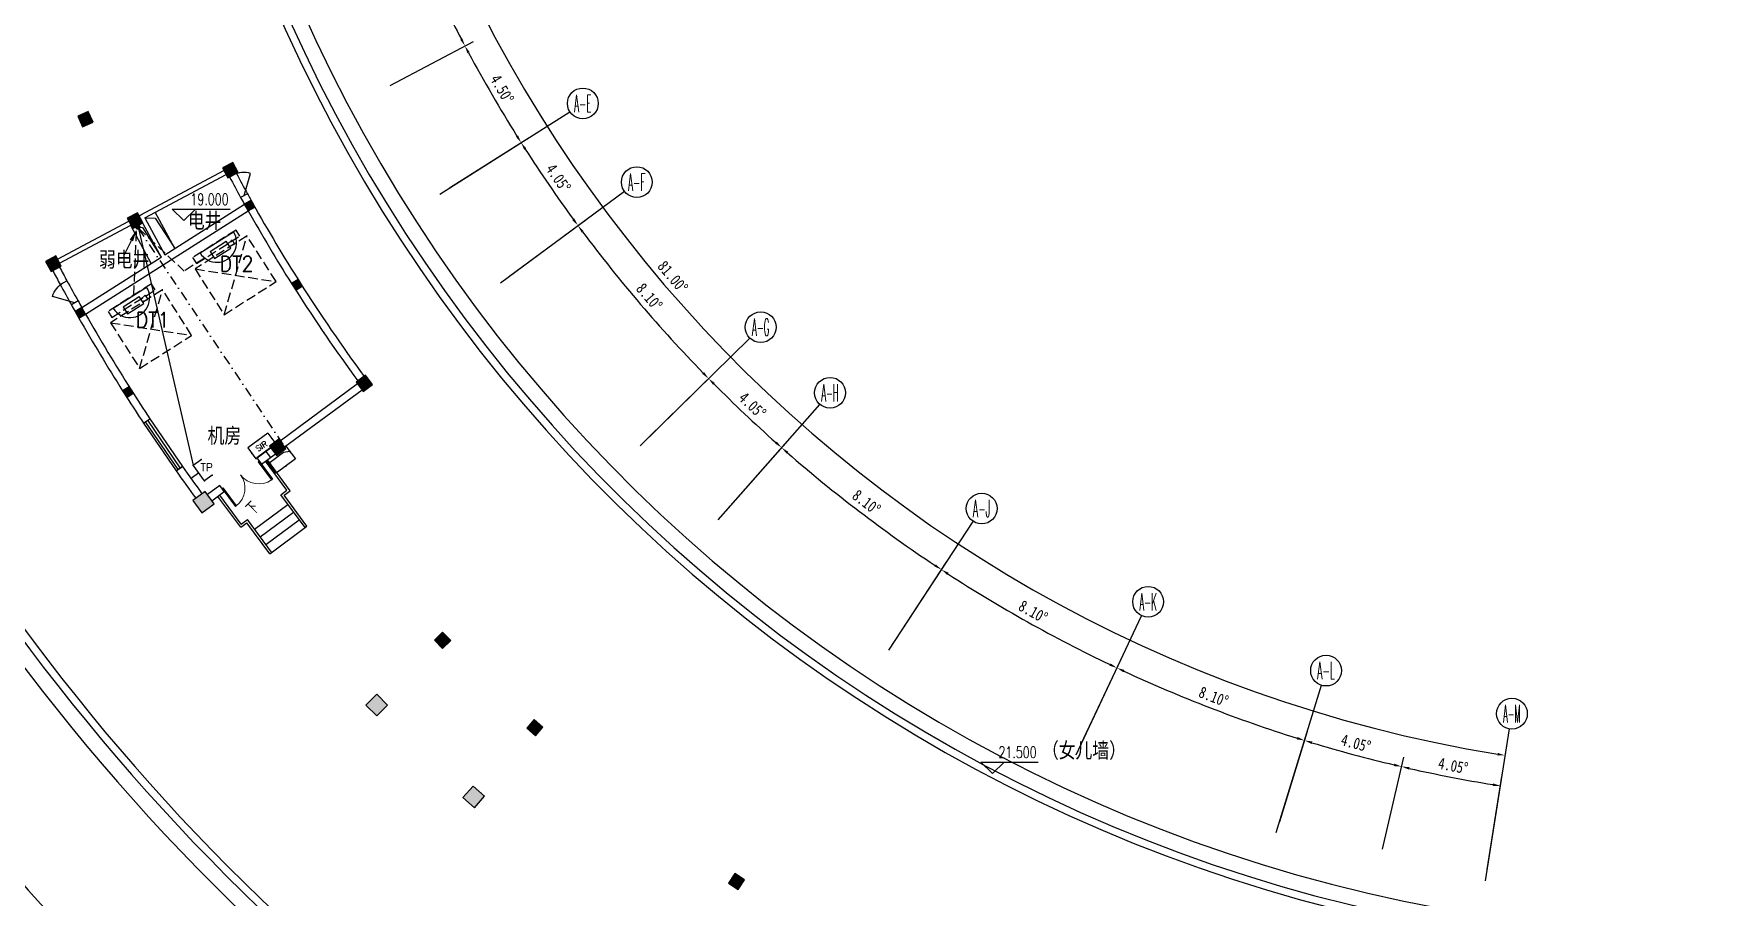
# Model space of a CAD drawing. Extents: x 13680 to 1640314, y -473492 to 65390.
# Drawn here: x 1571104 to 1615008, y -428554 to -406113 of the extents above; entities that cross this region are included whole.
import ezdxf
from ezdxf.enums import TextEntityAlignment as Align

# ---------------------------------------------------------------- set-up
doc = ezdxf.new("R2010")
doc.units = 0
doc.header["$LTSCALE"] = 1000
doc.header["$MEASUREMENT"] = 0
doc.linetypes.add('DASH', pattern=[0.35, 0.25, -0.1])
doc.linetypes.add('DASHDOT', pattern=[1, 0.5, -0.25, 0, -0.25])
for name, color, linetype in [('AXIS', 1, 'Continuous'), ('AXIS_TEXT', 7, 'Continuous'), ('COLUMN', 255, 'Continuous'), ('DIM_ELEV', 3, 'Continuous'), ('DIM_SYMB', 3, 'Continuous'), ('DOOR_FIRE', 4, 'Continuous'), ('EQUIP-通讯', 6, 'Continuous'), ('PUB_HATCH', 8, 'Continuous'), ('PUB_TEXT', 7, 'Continuous'), ('STAIR', 2, 'Continuous'), ('TEL_TEXT', 7, 'Continuous'), ('WALL', 255, 'Continuous'), ('WINDOW', 2, 'Continuous'), ('WINDOW_GROUND', 21, 'Continuous'), ('WIRE-照明', 120, 'Continuous'), ('安保设备SA', 241, 'Continuous')]:
    doc.layers.add(name, color=color, linetype=linetype)
doc.styles.add('-DXTGEDITXT', font='GEDITXT', dxfattribs={"bigfont": 'DXT'})
doc.styles.add('_TCH_AXIS', font='COMPLEX', dxfattribs={"bigfont": 'GBCBIG'})
doc.styles.add('_TCH_DIM', font='SIMPLEX', dxfattribs={"bigfont": 'GBCBIG'})
doc.styles.add('_TEL_DIM', font='SIMPLEX', dxfattribs={"width": 0.8, "height": 3.5, "bigfont": 'HZTXT'})
doc.styles.add('dim_font', font='', dxfattribs={"width": 0.8})
doc.styles.get("Standard").update_dxf_attribs({"font": 'haiwenrs.shx', "bigfont": 'hztxt.shx'})
doc.styles.get('dim_font').set_extended_font_data('NSimSun')
doc.dimstyles.new('ANGL', dxfattribs={"dimtxt": 300, "dimasz": 200, "dimexe": 250, "dimexo": 300, "dimgap": 150, "dimtad": 1, "dimdec": 0, "dimzin": 0, "dimdsep": 46, "dimtxsty": 'dim_font', "dimcen": 0.09, "dimclrt": 7, "dimazin": 2, "dimtfac": 1, "dimtdec": 0, "dimtix": 1, "dimtmove": 2, "dimatfit": 3, "dimfxl": 1, "dimtolj": 1, "dimtzin": 0, "dimarcsym": 0})

# ---------------------------------------------------------------- blocks, each defined once
blk = doc.blocks.new('*D479')
at = {"layer": 'AXIS', "color": 0, "lineweight": -2, "transparency": 16777216}
for p, q in [((1560463, -404963), (1558111, -405646)), ((1563240, -412490), (1561007, -413498))]:
    blk.add_line(p, q, dxfattribs=at)
blk.add_arc((1615008, -389116), 59000, 196.39422, 204.10568, dxfattribs=at)
at = {"layer": 'AXIS', "color": 0, "transparency": 16777216}
for points in [[(1558375, -405778), (1558439, -405759), (1558351, -405576)], [(1561184, -413199), (1561123, -413226), (1561235, -413395)]]:
    blk.add_solid(points, dxfattribs=at)
at = {"layer": 'Defpoints', "color": 0, "transparency": 16777216}
for p in [(1615008, -389116), (1560752, -404879), (1559189, -408227), (1563514, -412366)]:
    blk.add_point(p, dxfattribs=at)
at = {"layer": 'AXIS', "color": 7, "transparency": 16777216, "insert": (1559936, -409433), "char_height": 300, "attachment_point": 5, "rotation": 290.25, "style": 'dim_font'}
blk.add_mtext('\\A1;8.10°', dxfattribs=at)
blk = doc.blocks.new('*D480')
at = {"layer": 'AXIS', "color": 0, "lineweight": -2, "transparency": 16777216}
for p, q in [((1563240, -412490), (1561007, -413498)), ((1567050, -419551), (1564982, -420864))]:
    blk.add_line(p, q, dxfattribs=at)
blk.add_arc((1615008, -389116), 59000, 204.49413, 212.20578, dxfattribs=at)
at = {"layer": 'AXIS', "color": 0, "transparency": 16777216}
for points in [[(1561288, -413591), (1561348, -413563), (1561235, -413395)], [(1565114, -420543), (1565058, -420578), (1565193, -420730)]]:
    blk.add_solid(points, dxfattribs=at)
at = {"layer": 'Defpoints', "color": 0, "transparency": 16777216}
for p in [(1615008, -389116), (1563514, -412366), (1562439, -415901), (1567304, -419390)]:
    blk.add_point(p, dxfattribs=at)
at = {"layer": 'AXIS', "color": 7, "transparency": 16777216, "insert": (1563348, -416990), "char_height": 300, "attachment_point": 5, "rotation": 298.35, "style": 'dim_font'}
blk.add_mtext('\\A1;8.10°', dxfattribs=at)
blk = doc.blocks.new('*D481')
at = {"layer": 'AXIS', "color": 0, "lineweight": -2, "transparency": 16777216}
for p, q in [((1567050, -419551), (1564982, -420864)), ((1569320, -422862), (1567349, -424318))]:
    blk.add_line(p, q, dxfattribs=at)
blk.add_arc((1615008, -389116), 59000, 212.59422, 216.25576, dxfattribs=at)
at = {"layer": 'AXIS', "color": 0, "transparency": 16777216}
for points in [[(1565272, -420916), (1565328, -420880), (1565193, -420730)], [(1567458, -423988), (1567405, -424028), (1567550, -424169)]]:
    blk.add_solid(points, dxfattribs=at)
at = {"layer": 'Defpoints', "color": 0, "transparency": 16777216}
for p in [(1615008, -389116), (1567304, -419390), (1565951, -421895), (1569561, -422684)]:
    blk.add_point(p, dxfattribs=at)
at = {"layer": 'AXIS', "color": 7, "transparency": 16777216, "insert": (1566588, -422301), "char_height": 300, "attachment_point": 5, "rotation": 304.425, "style": 'dim_font'}
blk.add_mtext('\\A1;4.05°', dxfattribs=at)
blk = doc.blocks.new('*D482')
at = {"layer": 'AXIS', "color": 0, "lineweight": -2, "transparency": 16777216}
for p, q in [((1569320, -422862), (1567349, -424318)), ((1574530, -428963), (1572784, -430682))]:
    blk.add_line(p, q, dxfattribs=at)
blk.add_arc((1615008, -389116), 59000, 216.6442, 224.35579, dxfattribs=at)
at = {"layer": 'AXIS', "color": 0, "transparency": 16777216}
for points in [[(1567642, -424350), (1567696, -424310), (1567550, -424169)], [(1572846, -430340), (1572799, -430387), (1572962, -430506)]]:
    blk.add_solid(points, dxfattribs=at)
at = {"layer": 'Defpoints', "color": 0, "transparency": 16777216}
for p in [(1615008, -389116), (1569561, -422684), (1569254, -426366), (1574744, -428752)]:
    blk.add_point(p, dxfattribs=at)
at = {"layer": 'AXIS', "color": 7, "transparency": 16777216, "insert": (1570372, -427238), "char_height": 300, "attachment_point": 5, "rotation": 310.5, "style": 'dim_font'}
blk.add_mtext('\\A1;8.10°', dxfattribs=at)
blk = doc.blocks.new('*D483')
at = {"layer": 'AXIS', "color": 0, "lineweight": -2, "transparency": 16777216}
for p, q in [((1558208, -389116), (1554958, -389116)), ((1606123, -445217), (1605614, -448427))]:
    blk.add_line(p, q, dxfattribs=at)
blk.add_arc((1615008, -389116), 59800, 180.19165, 260.80826, dxfattribs=at)
at = {"layer": 'AXIS', "color": 0, "transparency": 16777216}
for points in [[(1555175, -389316), (1555242, -389316), (1555208, -389116)], [(1605461, -448115), (1605450, -448181), (1605653, -448180)]]:
    blk.add_solid(points, dxfattribs=at)
at = {"layer": 'Defpoints', "color": 0, "transparency": 16777216}
for p in [(1558508, -389116), (1615008, -389116), (1561726, -416264), (1606169, -444920)]:
    blk.add_point(p, dxfattribs=at)
at = {"layer": 'AXIS', "color": 7, "transparency": 16777216, "insert": (1569764, -427758), "char_height": 300, "attachment_point": 5, "rotation": 310.5, "style": 'dim_font'}
blk.add_mtext('\\A1;81.00°', dxfattribs=at)
blk = doc.blocks.new('*D487')
at = {"layer": 'AXIS', "color": 0, "lineweight": -2, "transparency": 16777216}
for p, q in [((1579281, -405247), (1581514, -404239)), ((1580365, -407459), (1582530, -406312))]:
    blk.add_line(p, q, dxfattribs=at)
blk.add_arc((1615008, -389116), 37000, 204.6097, 207.5906, dxfattribs=at)
at = {"layer": 'AXIS', "color": 0, "transparency": 16777216}
for points in [[(1581339, -404538), (1581399, -404510), (1581286, -404342)], [(1582245, -406237), (1582186, -406268), (1582309, -406429)]]:
    blk.add_solid(points, dxfattribs=at)
at = {"layer": 'Defpoints', "color": 0, "transparency": 16777216}
for p in [(1615008, -389116), (1581612, -405045), (1579008, -405371), (1580099, -407599)]:
    blk.add_point(p, dxfattribs=at)
at = {"layer": 'AXIS', "color": 7, "transparency": 16777216, "insert": (1582051, -405262), "char_height": 300, "attachment_point": 5, "rotation": 296.1001, "style": 'dim_font'}
blk.add_mtext('\\A1;3.60°', dxfattribs=at)
blk = doc.blocks.new('*D488')
at = {"layer": 'AXIS', "color": 0, "lineweight": -2, "transparency": 16777216}
for p, q in [((1580365, -407459), (1582530, -406312)), ((1581910, -410120), (1583979, -408807))]:
    blk.add_line(p, q, dxfattribs=at)
blk.add_arc((1615008, -389116), 37000, 208.21, 212.0903, dxfattribs=at)
at = {"layer": 'AXIS', "color": 0, "transparency": 16777216}
for points in [[(1582374, -406622), (1582432, -406590), (1582309, -406429)], [(1583689, -408755), (1583633, -408790), (1583768, -408941)]]:
    blk.add_solid(points, dxfattribs=at)
at = {"layer": 'Defpoints', "color": 0, "transparency": 16777216}
for p in [(1615008, -389116), (1582773, -407279), (1580099, -407599), (1581657, -410281)]:
    blk.add_point(p, dxfattribs=at)
at = {"layer": 'AXIS', "color": 7, "transparency": 16777216, "insert": (1583273, -407549), "char_height": 300, "attachment_point": 5, "rotation": 300.1501, "style": 'dim_font'}
blk.add_mtext('\\A1;4.50°', dxfattribs=at)
blk = doc.blocks.new('*D489')
at = {"layer": 'AXIS', "color": 0, "lineweight": -2, "transparency": 16777216}
for p, q in [((1581910, -410120), (1583979, -408807)), ((1583477, -412405), (1585447, -410950))]:
    blk.add_line(p, q, dxfattribs=at)
blk.add_arc((1615008, -389116), 37000, 212.7097, 216.1403, dxfattribs=at)
at = {"layer": 'AXIS', "color": 0, "transparency": 16777216}
for points in [[(1583847, -409128), (1583904, -409092), (1583768, -408941)], [(1585155, -410917), (1585101, -410957), (1585246, -411098)]]:
    blk.add_solid(points, dxfattribs=at)
at = {"layer": 'Defpoints', "color": 0, "transparency": 16777216}
for p in [(1615008, -389116), (1584244, -409672), (1581657, -410281), (1583235, -412584)]:
    blk.add_point(p, dxfattribs=at)
at = {"layer": 'AXIS', "color": 7, "transparency": 16777216, "insert": (1584735, -409863), "char_height": 300, "attachment_point": 5, "rotation": 304.425, "style": 'dim_font'}
blk.add_mtext('\\A1;4.05°', dxfattribs=at)
blk = doc.blocks.new('*D490')
at = {"layer": 'AXIS', "color": 0, "lineweight": -2, "transparency": 16777216}
for p, q in [((1583477, -412405), (1585447, -410950)), ((1587073, -416616), (1588819, -414897))]:
    blk.add_line(p, q, dxfattribs=at)
blk.add_arc((1615008, -389116), 37000, 216.7597, 224.2403, dxfattribs=at)
at = {"layer": 'AXIS', "color": 0, "transparency": 16777216}
for points in [[(1585339, -411279), (1585392, -411239), (1585246, -411098)], [(1588524, -414906), (1588477, -414953), (1588640, -415073)]]:
    blk.add_solid(points, dxfattribs=at)
at = {"layer": 'Defpoints', "color": 0, "transparency": 16777216}
for p in [(1615008, -389116), (1583235, -412584), (1586315, -412476), (1586859, -416826)]:
    blk.add_point(p, dxfattribs=at)
at = {"layer": 'AXIS', "color": 7, "transparency": 16777216, "insert": (1587101, -412951), "char_height": 300, "attachment_point": 5, "rotation": 310.5, "style": 'dim_font'}
blk.add_mtext('\\A1;8.10°', dxfattribs=at)
blk = doc.blocks.new('*D491')
at = {"layer": 'AXIS', "color": 0, "lineweight": -2, "transparency": 16777216}
for p, q in [((1587073, -416616), (1588819, -414897)), ((1589085, -418520), (1590705, -416682))]:
    blk.add_line(p, q, dxfattribs=at)
blk.add_arc((1615008, -389116), 37000, 224.8597, 228.2903, dxfattribs=at)
at = {"layer": 'AXIS', "color": 0, "transparency": 16777216}
for points in [[(1588757, -415238), (1588805, -415191), (1588640, -415073)], [(1590412, -416712), (1590368, -416762), (1590540, -416870)]]:
    blk.add_solid(points, dxfattribs=at)
at = {"layer": 'Defpoints', "color": 0, "transparency": 16777216}
for p in [(1615008, -389116), (1589259, -415687), (1586859, -416826), (1588886, -418745)]:
    blk.add_point(p, dxfattribs=at)
at = {"layer": 'AXIS', "color": 7, "transparency": 16777216, "insert": (1589780, -415770), "char_height": 300, "attachment_point": 5, "rotation": 316.575, "style": 'dim_font'}
blk.add_mtext('\\A1;4.05°', dxfattribs=at)
blk = doc.blocks.new('*D492')
at = {"layer": 'AXIS', "color": 0, "lineweight": -2, "transparency": 16777216}
for p, q in [((1589085, -418520), (1590705, -416682)), ((1593486, -421880), (1594832, -419832))]:
    blk.add_line(p, q, dxfattribs=at)
blk.add_arc((1615008, -389116), 37000, 228.9097, 236.3903, dxfattribs=at)
at = {"layer": 'AXIS', "color": 0, "transparency": 16777216}
for points in [[(1590668, -417027), (1590712, -416977), (1590540, -416870)], [(1594546, -419903), (1594509, -419958), (1594694, -420041)]]:
    blk.add_solid(points, dxfattribs=at)
at = {"layer": 'Defpoints', "color": 0, "transparency": 16777216}
for p in [(1615008, -389116), (1591874, -417992), (1588886, -418745), (1593322, -422130)]:
    blk.add_point(p, dxfattribs=at)
at = {"layer": 'AXIS', "color": 7, "transparency": 16777216, "insert": (1592743, -418290), "char_height": 300, "attachment_point": 5, "rotation": 322.65, "style": 'dim_font'}
blk.add_mtext('\\A1;8.10°', dxfattribs=at)
blk = doc.blocks.new('*D493')
at = {"layer": 'AXIS', "color": 0, "lineweight": -2, "transparency": 16777216}
for p, q in [((1593486, -421880), (1594832, -419832)), ((1598318, -424585), (1599361, -422368))]:
    blk.add_line(p, q, dxfattribs=at)
blk.add_arc((1615008, -389116), 37000, 237.0097, 244.4903, dxfattribs=at)
at = {"layer": 'AXIS', "color": 0, "transparency": 16777216}
for points in [[(1594843, -420178), (1594880, -420122), (1594694, -420041)], [(1599088, -422479), (1599059, -422539), (1599254, -422594)]]:
    blk.add_solid(points, dxfattribs=at)
at = {"layer": 'Defpoints', "color": 0, "transparency": 16777216}
for p in [(1615008, -389116), (1596174, -420963), (1593322, -422130), (1598190, -424857)]:
    blk.add_point(p, dxfattribs=at)
at = {"layer": 'AXIS', "color": 7, "transparency": 16777216, "insert": (1597076, -421136), "char_height": 300, "attachment_point": 5, "rotation": 330.75, "style": 'dim_font'}
blk.add_mtext('\\A1;8.10°', dxfattribs=at)
blk = doc.blocks.new('*D494')
at = {"layer": 'AXIS', "color": 0, "lineweight": -2, "transparency": 16777216}
for p, q in [((1598318, -424585), (1599361, -422368)), ((1603482, -426583), (1604202, -424241))]:
    blk.add_line(p, q, dxfattribs=at)
blk.add_arc((1615008, -389116), 37000, 245.1097, 252.5903, dxfattribs=at)
at = {"layer": 'AXIS', "color": 0, "transparency": 16777216}
for points in [[(1599421, -422709), (1599450, -422649), (1599254, -422594)], [(1603947, -424389), (1603928, -424453), (1604129, -424480)]]:
    blk.add_solid(points, dxfattribs=at)
at = {"layer": 'Defpoints', "color": 0, "transparency": 16777216}
for p in [(1615008, -389116), (1600849, -423299), (1598190, -424857), (1603394, -426870)]:
    blk.add_point(p, dxfattribs=at)
at = {"layer": 'AXIS', "color": 7, "transparency": 16777216, "insert": (1601766, -423344), "char_height": 300, "attachment_point": 5, "rotation": 338.85, "style": 'dim_font'}
blk.add_mtext('\\A1;8.10°', dxfattribs=at)
blk = doc.blocks.new('*D495')
at = {"layer": 'AXIS', "color": 0, "lineweight": -2, "transparency": 16777216}
for p, q in [((1603482, -426583), (1604202, -424241)), ((1606157, -427303), (1606710, -424917))]:
    blk.add_line(p, q, dxfattribs=at)
blk.add_arc((1615008, -389116), 37000, 253.2097, 256.6403, dxfattribs=at)
at = {"layer": 'AXIS', "color": 0, "transparency": 16777216}
for points in [[(1604310, -424570), (1604330, -424507), (1604129, -424480)], [(1606466, -425082), (1606451, -425147), (1606653, -425160)]]:
    blk.add_solid(points, dxfattribs=at)
at = {"layer": 'Defpoints', "color": 0, "transparency": 16777216}
for p in [(1615008, -389116), (1604965, -424727), (1603394, -426870), (1606089, -427596)]:
    blk.add_point(p, dxfattribs=at)
at = {"layer": 'AXIS', "color": 7, "transparency": 16777216, "insert": (1605463, -424553), "char_height": 300, "attachment_point": 5, "rotation": 344.925, "style": 'dim_font'}
blk.add_mtext('\\A1;4.05°', dxfattribs=at)
blk = doc.blocks.new('*D496')
at = {"layer": 'AXIS', "color": 0, "lineweight": -2, "transparency": 16777216}
for p, q in [((1575808, -389116), (1579058, -389116)), ((1608876, -427833), (1609384, -424623))]:
    blk.add_line(p, q, dxfattribs=at)
blk.add_arc((1615008, -389116), 36200, 180.3166, 260.6833, dxfattribs=at)
at = {"layer": 'AXIS', "color": 0, "transparency": 16777216}
for points in [[(1578775, -389316), (1578842, -389316), (1578808, -389116)], [(1609153, -424805), (1609142, -424871), (1609345, -424870)]]:
    blk.add_solid(points, dxfattribs=at)
at = {"layer": 'Defpoints', "color": 0, "transparency": 16777216}
for p in [(1575508, -389116), (1615008, -389116), (1582754, -405550), (1608829, -428130)]:
    blk.add_point(p, dxfattribs=at)
at = {"layer": 'AXIS', "color": 7, "transparency": 16777216, "insert": (1587710, -412431), "char_height": 300, "attachment_point": 5, "rotation": 310.5, "style": 'dim_font'}
blk.add_mtext('\\A1;81.00°', dxfattribs=at)
blk = doc.blocks.new('$DorLib2D$00000114')
at = {"color": 0}
blk.add_line((0.5, 0), (-0.207, 0.707), dxfattribs=at)
blk.add_arc((0.5, 0), 1, 135, 180, dxfattribs=at)
blk = doc.blocks.new('$TCHSYS$WIN2D')
for p, q in [((-0.5, 0.5), (0.5, 0.5)), ((-0.5, 0.5), (-0.5, -0.5)), ((0.5, 0.5), (0.5, -0.5)), ((0.5, 0.167), (-0.5, 0.167)), ((0.5, -0.167), (-0.5, -0.167)), ((-0.5, -0.5), (0.5, -0.5))]:
    blk.add_line(p, q)
blk = doc.blocks.new('$DorLib2D$00000002')
for p, q in [((-0.5, 0), (-0.5, 0.4875)), ((-0.475, 0.4875), (-0.5, 0.4875)), ((-0.475, 0), (-0.475, 0.4875)), ((0.475, 0), (0.475, 0.4875)), ((0.475, 0.4875), (0.5, 0.4875)), ((0.5, 0), (0.5, 0.4875)), ((-0.5, 0), (-0.475, 0)), ((0.5, 0), (0.475, 0))]:
    blk.add_line(p, q)
at = {"lineweight": 13}
for centre, start, end in [((-0.4875, 0), 0, 88.53072), ((0.4875, 0), 91.46928, 180)]:
    blk.add_arc(centre, 0.4875, start, end, dxfattribs=at)
blk = doc.blocks.new('*D500')
at = {"layer": 'AXIS', "color": 0, "lineweight": -2, "transparency": 16777216}
for p, q in [((1574530, -428963), (1572784, -430682)), ((1577446, -431722), (1575825, -433560))]:
    blk.add_line(p, q, dxfattribs=at)
blk.add_arc((1615008, -389116), 59000, 224.74423, 228.40578, dxfattribs=at)
at = {"layer": 'AXIS', "color": 0, "transparency": 16777216}
for points in [[(1573079, -430672), (1573127, -430625), (1572962, -430506)], [(1575863, -433215), (1575819, -433265), (1575991, -433372)]]:
    blk.add_solid(points, dxfattribs=at)
at = {"layer": 'Defpoints', "color": 0, "transparency": 16777216}
for p in [(1615008, -389116), (1574744, -428752), (1573949, -431485), (1577644, -431497)]:
    blk.add_point(p, dxfattribs=at)
at = {"layer": 'AXIS', "color": 7, "transparency": 16777216, "insert": (1574657, -431748), "char_height": 300, "attachment_point": 5, "rotation": 316.575, "style": 'dim_font'}
blk.add_mtext('\\A1;4.05°', dxfattribs=at)
blk = doc.blocks.new('*D501')
at = {"layer": 'AXIS', "color": 0, "lineweight": -2, "transparency": 16777216}
for p, q in [((1577446, -431722), (1575825, -433560)), ((1583824, -436590), (1582478, -438637))]:
    blk.add_line(p, q, dxfattribs=at)
blk.add_arc((1615008, -389116), 59000, 228.79422, 236.50578, dxfattribs=at)
at = {"layer": 'AXIS', "color": 0, "transparency": 16777216}
for points in [[(1576119, -433529), (1576163, -433479), (1575991, -433372)], [(1582467, -438291), (1582430, -438346), (1582616, -438428)]]:
    blk.add_solid(points, dxfattribs=at)
at = {"layer": 'Defpoints', "color": 0, "transparency": 16777216}
for p in [(1615008, -389116), (1577644, -431497), (1578119, -435161), (1583988, -436339)]:
    blk.add_point(p, dxfattribs=at)
at = {"layer": 'AXIS', "color": 7, "transparency": 16777216, "insert": (1579396, -435779), "char_height": 300, "attachment_point": 5, "rotation": 322.65, "style": 'dim_font'}
blk.add_mtext('\\A1;8.10°', dxfattribs=at)
blk = doc.blocks.new('*D502')
at = {"layer": 'AXIS', "color": 0, "lineweight": -2, "transparency": 16777216}
for p, q in [((1583824, -436590), (1582478, -438637)), ((1590824, -440510), (1589781, -442727))]:
    blk.add_line(p, q, dxfattribs=at)
blk.add_arc((1615008, -389116), 59000, 236.89422, 244.60578, dxfattribs=at)
at = {"layer": 'AXIS', "color": 0, "transparency": 16777216}
for points in [[(1582765, -438566), (1582801, -438510), (1582616, -438428)], [(1589721, -442385), (1589692, -442445), (1589887, -442501)]]:
    blk.add_solid(points, dxfattribs=at)
at = {"layer": 'Defpoints', "color": 0, "transparency": 16777216}
for p in [(1615008, -389116), (1583988, -436339), (1584975, -439900), (1590952, -440239)]:
    blk.add_point(p, dxfattribs=at)
at = {"layer": 'AXIS', "color": 7, "transparency": 16777216, "insert": (1586326, -440331), "char_height": 300, "attachment_point": 5, "rotation": 330.75, "style": 'dim_font'}
blk.add_mtext('\\A1;8.10°', dxfattribs=at)
blk = doc.blocks.new('*D503')
at = {"layer": 'AXIS', "color": 0, "lineweight": -2, "transparency": 16777216}
for p, q in [((1590824, -440510), (1589781, -442727)), ((1598307, -443405), (1597586, -445747))]:
    blk.add_line(p, q, dxfattribs=at)
blk.add_arc((1615008, -389116), 59000, 244.99422, 252.70578, dxfattribs=at)
at = {"layer": 'AXIS', "color": 0, "transparency": 16777216}
for points in [[(1590054, -442616), (1590082, -442555), (1589887, -442501)], [(1597479, -445417), (1597459, -445480), (1597660, -445508)]]:
    blk.add_solid(points, dxfattribs=at)
at = {"layer": 'Defpoints', "color": 0, "transparency": 16777216}
for p in [(1615008, -389116), (1590952, -440239), (1598395, -443118), (1592430, -443625)]:
    blk.add_point(p, dxfattribs=at)
at = {"layer": 'AXIS', "color": 7, "transparency": 16777216, "insert": (1593829, -443862), "char_height": 300, "attachment_point": 5, "rotation": 338.85, "style": 'dim_font'}
blk.add_mtext('\\A1;8.10°', dxfattribs=at)
blk = doc.blocks.new('*D504')
at = {"layer": 'AXIS', "color": 0, "lineweight": -2, "transparency": 16777216}
for p, q in [((1598307, -443405), (1597586, -445747)), ((1602183, -444449), (1601629, -446836))]:
    blk.add_line(p, q, dxfattribs=at)
blk.add_arc((1615008, -389116), 59000, 253.09422, 256.75577, dxfattribs=at)
at = {"layer": 'AXIS', "color": 0, "transparency": 16777216}
for points in [[(1597841, -445598), (1597861, -445534), (1597660, -445508)], [(1601499, -446514), (1601483, -446579), (1601686, -446592)]]:
    blk.add_solid(points, dxfattribs=at)
at = {"layer": 'Defpoints', "color": 0, "transparency": 16777216}
for p in [(1615008, -389116), (1598395, -443118), (1602250, -444157), (1598993, -445901)]:
    blk.add_point(p, dxfattribs=at)
at = {"layer": 'AXIS', "color": 7, "transparency": 16777216, "insert": (1599741, -445796), "char_height": 300, "attachment_point": 5, "rotation": 344.925, "style": 'dim_font'}
blk.add_mtext('\\A1;4.05°', dxfattribs=at)
blk = doc.blocks.new('*D505')
at = {"layer": 'AXIS', "color": 0, "lineweight": -2, "transparency": 16777216}
for p, q in [((1602183, -444449), (1601629, -446836)), ((1606123, -445217), (1605739, -447636))]:
    blk.add_line(p, q, dxfattribs=at)
blk.add_arc((1615008, -389116), 59000, 257.14422, 260.80566, dxfattribs=at)
at = {"layer": 'AXIS', "color": 0, "transparency": 16777216}
for points in [[(1601873, -446669), (1601888, -446604), (1601686, -446592)], [(1605586, -447325), (1605576, -447391), (1605778, -447389)]]:
    blk.add_solid(points, dxfattribs=at)
at = {"layer": 'Defpoints', "color": 0, "transparency": 16777216}
for p in [(1615008, -389116), (1602250, -444157), (1606169, -444920), (1603044, -446890)]:
    blk.add_point(p, dxfattribs=at)
at = {"layer": 'AXIS', "color": 7, "transparency": 16777216, "insert": (1603782, -446732), "char_height": 300, "attachment_point": 5, "rotation": 348.9749, "style": 'dim_font'}
blk.add_mtext('\\A1;4.05°', dxfattribs=at)
blk = doc.blocks.new('*D506')
at = {"layer": 'AXIS', "color": 0, "lineweight": -2, "transparency": 16777216}
for p, q in [((1606157, -427303), (1606710, -424917)), ((1608876, -427833), (1609259, -425413))]:
    blk.add_line(p, q, dxfattribs=at)
blk.add_arc((1615008, -389116), 37000, 257.2597, 260.6902, dxfattribs=at)
at = {"layer": 'AXIS', "color": 0, "transparency": 16777216}
for points in [[(1606841, -425237), (1606856, -425172), (1606653, -425160)], [(1609028, -425596), (1609017, -425661), (1609220, -425660)]]:
    blk.add_solid(points, dxfattribs=at)
at = {"layer": 'Defpoints', "color": 0, "transparency": 16777216}
for p in [(1615008, -389116), (1607505, -425347), (1606089, -427596), (1608829, -428130)]:
    blk.add_point(p, dxfattribs=at)
at = {"layer": 'AXIS', "color": 7, "transparency": 16777216, "insert": (1607990, -425139), "char_height": 300, "attachment_point": 5, "rotation": 348.9749, "style": 'dim_font'}
blk.add_mtext('\\A1;4.05°', dxfattribs=at)
blk = doc.blocks.new('$equip$00001847')
for p, q in [((-0.5, 0.499), (-0.5, 0.999)), ((0.5, 0.999), (0.5, 0.499)), ((0.5, 0.499), (-0.5, 0.499)), ((0, 0.5), (0, 0))]:
    blk.add_line(p, q)
for p in [(-0.5, 0.999), (0.5, 0.999), (-0.5, 0.499), (0, 0), (0.5, 0.499)]:
    blk.add_point(p)
at = {"color": 7, "style": '_TEL_DIM'}
blk.add_attdef('$TEXT$', text='', height=0.4, dxfattribs=at).set_placement((0, 0.999), align=Align.MIDDLE_CENTER)
at = {"color": 7, "style": '_TEL_DIM', "flags": 1}
blk.add_attdef('A', text='', height=0.00002, dxfattribs=at).set_placement((0, 0), align=Align.MIDDLE_CENTER)
blk = doc.blocks.new('$TelecSys$00000081')
for p, q in [((0.104, 0.104), (0.104, 0.104)), ((-1.15, -1.15), (-0.55, -0.55)), ((-0.104, -0.104), (-0.104, -0.104))]:
    blk.add_line(p, q)
at = {"const_width": 0.142}
blk.add_lwpolyline([(0.071, 0, 1), (-0.071, 0, 1)], format="xyb", close=True, dxfattribs=at)
blk.add_solid([(-0.62, -0.48), (-0.48, -0.62), (-0.1, -0.1)])
at = {"width": 0.8, "flags": 9}
blk.add_attdef('A', (0, 0), '', height=0.00002, rotation=180, dxfattribs=at)
blk = doc.blocks.new('A$C59FF3FA0')
at = {"layer": '安保设备SA'}
for p, q in [((0, 724), (1426, 724)), ((334, 575), (334, 273)), ((334, 575), (1024, 575)), ((334, 273), (1024, 273)), ((1024, 273), (1024, 575)), ((1024, 461), (1224, 500)), ((1024, 361), (1224, 322)), ((1224, 500), (1224, 322))]:
    blk.add_line(p, q, dxfattribs=at)
blk.add_ellipse((713, 713), major_axis=(-713, 11), ratio=1, start_param=0.00047, end_param=3.17192, dxfattribs=at)
blk = doc.blocks.new('$equip$00001889')
for p, q in [((-0.65, 0.35), (-0.65, -0.35)), ((0.65, 0.35), (-0.65, 0.35)), ((0.65, 0.35), (0.65, -0.35)), ((-0.65, -0.35), (0.65, -0.35))]:
    blk.add_line(p, q)
for p in [(-0.65, 0), (0, 0.35), (0.65, 0), (0, -0.35)]:
    blk.add_point(p)
at = {"color": 7, "style": '_TEL_DIM'}
blk.add_attdef('$TEXT$', text='', height=0.3, dxfattribs=at).set_placement((-0.02, -0.003), align=Align.MIDDLE_CENTER)
at = {"color": 7, "style": '_TEL_DIM', "flags": 1}
blk.add_attdef('A', text='', height=0.00002, dxfattribs=at).set_placement((0, 0), align=Align.MIDDLE_CENTER)
blk = doc.blocks.new('$equip$00001876')
at = {"color": 0, "linetype": 'Continuous'}
blk.add_lwpolyline([(-0.625, 0.415), (0.625, 0.415), (0.625, -0.415), (-0.625, -0.415)], close=True, dxfattribs=at)
blk.add_lwpolyline([(0.625, 0.075), (0.325, 0.215), (-0.625, 0.215)], dxfattribs=at)
for p in [(-0.625, 0), (0, 0.415), (0.625, 0), (0, -0.415)]:
    blk.add_point(p)
at = {"layer": 'TEL_TEXT', "style": '_TEL_DIM', "flags": 1}
blk.add_attdef('A', text='', height=0.00002, dxfattribs=at).set_placement((0, 0), align=Align.MIDDLE_CENTER)

msp = doc.modelspace()

# ---------------------------------------------------------------- hatches: boundary and pattern name
at = {"layer": 'PUB_HATCH'}
for points in [[(1572247.13, -408258.6), (1572370.584, -408532.021), (1572644.005, -408408.566), (1572520.551, -408135.145)], [(1576008.127, -409595.781), (1576148.508, -409860.91), (1576413.637, -409720.53), (1576273.256, -409455.401)], [(1573533.584, -410905.985), (1573673.964, -411171.114), (1573939.093, -411030.734), (1573798.713, -410765.605)], [(1571412.546, -412029.016), (1571552.926, -412294.145), (1571818.055, -412153.765), (1571677.675, -411888.636)], [(1579486.226, -415166.226), (1579664.462, -415407.539), (1579905.775, -415229.302), (1579727.539, -414987.99)], [(1577233.974, -416829.764), (1577412.21, -417071.077), (1577653.523, -416892.84), (1577475.287, -416651.528)], [(1575233.547, -418245.141), (1575471.195, -418566.891), (1575792.946, -418329.243), (1575555.297, -418007.493)], [(1581515.763, -421875.72), (1581726.222, -422089.512), (1581940.014, -421879.052), (1581729.554, -421665.261)], [(1579734.722, -423558.841), (1580015.335, -423843.896), (1580300.39, -423563.284), (1580019.777, -423278.228)], [(1583913.123, -424159.369), (1584138.157, -424357.763), (1584336.55, -424132.73), (1584111.517, -423934.336)], [(1582255.404, -425964.076), (1582555.448, -426228.601), (1582819.973, -425928.556), (1582519.928, -425664.031)], [(1589161.011, -428191.084), (1589411.753, -428355.791), (1589576.46, -428105.049), (1589325.717, -427940.342)]]:
    msp.add_hatch(color=256, dxfattribs=at).paths.add_polyline_path(points)
at = {"layer": 'PUB_HATCH', "linetype": 'ByBlock'}
for points in [[(1576575.43, -410538.744), (1576673.204, -410713.216), (1576847.675, -410615.443), (1576749.902, -410440.971)], [(1577804.089, -412607.809), (1577911.255, -412776.674), (1578080.12, -412669.509), (1577972.955, -412500.643)], [(1572178.827, -413329.564), (1572277.61, -413503.466), (1572451.512, -413404.682), (1572352.729, -413230.78)], [(1573413.584, -415394.108), (1573520.75, -415562.974), (1573689.615, -415455.808), (1573582.45, -415286.943)]]:
    msp.add_hatch(color=256, dxfattribs=at).paths.add_polyline_path(points)

# ---------------------------------------------------------------- linework, layer by layer
at = {"layer": 'AXIS'}
for p, q in [((1581657.148, -410281.021), (1585034.459, -408137.714)), ((1583235.254, -412583.633), (1586452.758, -410207.15)), ((1586858.885, -416826.359), (1589709.438, -414020.233)), ((1588886.282, -418745.25), (1591531.53, -415744.805)), ((1593321.699, -422130.253), (1595517.791, -418787.024)), ((1598189.819, -424856.531), (1599892.936, -421237.223)), ((1603393.508, -426869.687), (1604569.669, -423046.515)), ((1608828.861, -428129.539), (1609454.606, -424178.787))]:
    msp.add_line(p, q, dxfattribs=at)
for centre in [(1585372.191, -407923.383), (1586774.508, -409969.501), (1589994.493, -413739.62), (1591796.054, -415444.761), (1595737.4, -418452.701), (1600063.248, -420875.292), (1604687.285, -422664.197), (1609517.181, -423783.712)]:
    msp.add_circle(centre, 400, dxfattribs=at)
at = {"layer": 'COLUMN'}
for p, q in [((1572520.551, -408135.145), (1572247.13, -408258.6)), ((1572247.13, -408258.6), (1572370.584, -408532.021)), ((1572644.005, -408408.566), (1572520.551, -408135.145)), ((1572370.584, -408532.021), (1572644.005, -408408.566)), ((1576273.256, -409455.401), (1576008.127, -409595.781)), ((1576008.127, -409595.781), (1576148.508, -409860.91)), ((1576413.637, -409720.53), (1576273.256, -409455.401)), ((1576148.508, -409860.91), (1576413.637, -409720.53)), ((1573798.713, -410765.605), (1573533.584, -410905.985)), ((1573533.584, -410905.985), (1573673.964, -411171.114)), ((1573939.093, -411030.734), (1573798.713, -410765.605)), ((1573673.964, -411171.114), (1573939.093, -411030.734)), ((1571677.675, -411888.636), (1571412.546, -412029.016)), ((1571412.546, -412029.016), (1571552.926, -412294.145)), ((1571552.926, -412294.145), (1571818.055, -412153.765)), ((1571818.055, -412153.765), (1571677.675, -411888.636)), ((1579727.539, -414987.99), (1579486.226, -415166.226)), ((1579486.226, -415166.226), (1579664.462, -415407.539)), ((1579664.462, -415407.539), (1579905.775, -415229.302)), ((1579905.775, -415229.302), (1579727.539, -414987.99)), ((1577475.287, -416651.528), (1577233.974, -416829.764)), ((1577233.974, -416829.764), (1577412.21, -417071.077)), ((1577412.21, -417071.077), (1577653.523, -416892.84)), ((1577653.523, -416892.84), (1577475.287, -416651.528)), ((1575555.297, -418007.493), (1575233.547, -418245.141)), ((1575233.547, -418245.141), (1575471.195, -418566.891)), ((1575471.195, -418566.891), (1575792.946, -418329.243)), ((1575792.946, -418329.243), (1575555.297, -418007.493)), ((1581729.554, -421665.261), (1581515.763, -421875.72)), ((1581515.763, -421875.72), (1581726.222, -422089.512)), ((1581726.222, -422089.512), (1581940.014, -421879.052)), ((1581940.014, -421879.052), (1581729.554, -421665.261)), ((1580019.777, -423278.228), (1579734.722, -423558.841)), ((1579734.722, -423558.841), (1580015.335, -423843.896)), ((1580015.335, -423843.896), (1580300.39, -423563.284)), ((1580300.39, -423563.284), (1580019.777, -423278.228)), ((1584111.517, -423934.336), (1583913.123, -424159.369)), ((1584336.55, -424132.73), (1584111.517, -423934.336)), ((1583913.123, -424159.369), (1584138.157, -424357.763)), ((1584138.157, -424357.763), (1584336.55, -424132.73)), ((1582519.928, -425664.031), (1582255.404, -425964.076)), ((1582819.973, -425928.556), (1582519.928, -425664.031)), ((1582255.404, -425964.076), (1582555.448, -426228.601)), ((1582555.448, -426228.601), (1582819.973, -425928.556)), ((1589325.717, -427940.342), (1589161.011, -428191.084)), ((1589576.46, -428105.049), (1589325.717, -427940.342)), ((1589161.011, -428191.084), (1589411.753, -428355.791)), ((1589411.753, -428355.791), (1589576.46, -428105.049))]:
    msp.add_line(p, q, dxfattribs=at)
at = {"layer": 'COLUMN', "linetype": 'ByBlock'}
for p, q in [((1576749.902, -410440.971), (1576575.43, -410538.744)), ((1576847.675, -410615.443), (1576749.902, -410440.971)), ((1576575.43, -410538.744), (1576673.204, -410713.216)), ((1576673.204, -410713.216), (1576847.675, -410615.443)), ((1577972.955, -412500.643), (1577804.089, -412607.809)), ((1577804.089, -412607.809), (1577911.255, -412776.674)), ((1577911.255, -412776.674), (1578080.12, -412669.509)), ((1578080.12, -412669.509), (1577972.955, -412500.643)), ((1572352.729, -413230.78), (1572178.827, -413329.564)), ((1572178.827, -413329.564), (1572277.61, -413503.466)), ((1572277.61, -413503.466), (1572451.512, -413404.682)), ((1572451.512, -413404.682), (1572352.729, -413230.78)), ((1573582.45, -415286.943), (1573413.584, -415394.108)), ((1573689.615, -415455.808), (1573582.45, -415286.943)), ((1573413.584, -415394.108), (1573520.75, -415562.974)), ((1573520.75, -415562.974), (1573689.615, -415455.808))]:
    msp.add_line(p, q, dxfattribs=at)
at = {"layer": 'DIM_ELEV'}
for p, q in [((1575003.464, -410970.532), (1574703.464, -410670.532)), ((1574703.464, -410670.532), (1576205.92, -410670.532)), ((1575003.464, -410970.532), (1575303.464, -410670.532)), ((1596017.785, -425340.641), (1595717.785, -425040.641)), ((1595717.785, -425040.641), (1597204.821, -425040.641)), ((1596017.785, -425340.641), (1596317.785, -425040.641))]:
    msp.add_line(p, q, dxfattribs=at)
at = {"layer": 'DIM_SYMB'}
msp.add_lwpolyline([(1577105.358, -418344.655, 0, 0, 0), (1577563.946, -418954.675, 80, 0, 0), (1577744.216, -419194.472, 0, 0, 0)], format="xyseb", dxfattribs=at)
at = {"layer": 'PUB_TEXT', "linetype": 'Continuous', "ltscale": 1.1}
for p, q in [((1573992.106, -410894.982), (1574262.386, -410903.449)), ((1574765.79, -411693.366), (1574255.92, -410752.146)), ((1574262.386, -410903.449), (1574757.521, -411678.101)), ((1574512.03, -411854.762), (1576576.943, -410541.443)), ((1574156.766, -412080.716), (1573622.366, -411094.215)), ((1573622.366, -411094.215), (1573928.095, -411149.8)), ((1573928.095, -411149.8), (1574410.526, -411919.32))]:
    msp.add_line(p, q, dxfattribs=at)
at = {"layer": 'STAIR', "linetype": 'DASH'}
for p, q in [((1576051.266, -413413.646), (1576645.709, -411366.917)), ((1575295.639, -412225.584), (1577401.337, -412554.979)), ((1573854.704, -414810.697), (1574449.147, -412763.967)), ((1573099.077, -413622.635), (1575204.775, -413952.029))]:
    msp.add_line(p, q, dxfattribs=at)
at = {"layer": 'STAIR'}
for p, q in [((1577684.195, -417976.634), (1577126.126, -417221.068)), ((1577768.105, -417989.249), (1577174.313, -417185.318)), ((1576481.103, -418939.842), (1575889.34, -418138.658)), ((1576493.719, -418855.932), (1575937.527, -418102.908)), ((1576838.771, -418986.465), (1577707.497, -418344.814)), ((1577523.32, -418095.458), (1577684.195, -417976.634)), ((1578153.088, -418948.096), (1577523.32, -418095.458)), ((1577607.23, -418108.073), (1577768.105, -417989.249)), ((1578201.351, -418912.449), (1577607.23, -418108.073)), ((1576481.103, -418939.842), (1576641.979, -418821.018)), ((1576493.719, -418855.932), (1576654.594, -418737.108)), ((1577236.1, -419625.394), (1576641.979, -418821.018)), ((1577284.362, -419589.746), (1576654.594, -418737.108)), ((1576987.302, -419187.558), (1577856.028, -418545.908)), ((1577135.832, -419388.652), (1578004.558, -418747.002)), ((1577236.1, -419625.394), (1578201.351, -418912.449))]:
    msp.add_line(p, q, dxfattribs=at)
at = {"layer": 'STAIR', "linetype": 'DASH'}
for points in [[(1575331.196, -412086.898), (1576457.951, -411370.263), (1576359.169, -411214.95), (1575232.415, -411931.585)], [(1576051.266, -413413.646), (1577401.337, -412554.979), (1576645.709, -411366.917), (1575295.639, -412225.584)], [(1573134.634, -413483.948), (1574261.389, -412767.314), (1574162.607, -412612.001), (1573035.852, -413328.635)], [(1573854.704, -414810.697), (1575204.775, -413952.029), (1574449.147, -412763.967), (1573099.077, -413622.635)]]:
    msp.add_lwpolyline(points, close=True, dxfattribs=at)
at = {"layer": 'WALL'}
for p, q in [((1573882.379, -410817.417), (1576045.872, -409667.067)), ((1573992.106, -410894.982), (1576102.024, -409773.119)), ((1576193.405, -409838.299), (1576281.389, -409790.553)), ((1576655.374, -410270.256), (1576479.586, -410365.652)), ((1573838.499, -410840.748), (1573882.379, -410817.417)), ((1573992.106, -410894.982), (1574512.03, -411854.762)), ((1574562.86, -412059.458), (1576674.971, -410716.12)), ((1571719.422, -411967.482), (1573573.615, -410981.59)), ((1571775.574, -412073.533), (1573629.767, -411087.642)), ((1573886.149, -410951.321), (1574410.526, -411919.32)), ((1572351.707, -413228.764), (1574410.526, -411919.32)), ((1572450.605, -413402.887), (1574562.86, -412059.458)), ((1571790.124, -412628.55), (1571965.224, -412531.898)), ((1572255.172, -413057.189), (1572080.072, -413153.84)), ((1577504.993, -416691.746), (1579515.932, -415206.445)), ((1577623.817, -416852.622), (1579634.756, -415367.32)), ((1573956.009, -416233.491), (1574121.207, -416120.713)), ((1577263.68, -416869.983), (1576901.711, -417137.337)), ((1577020.535, -417298.212), (1577382.504, -417030.858)), ((1574966.947, -417359.552), (1574801.749, -417472.331)), ((1576901.711, -417137.337), (1577020.535, -417298.212)), ((1575936.46, -417850.282), (1575614.709, -418087.93)), ((1576055.284, -418011.157), (1575936.46, -417850.282)), ((1575733.533, -418248.805), (1576055.284, -418011.157))]:
    msp.add_line(p, q, dxfattribs=at)
for centre, radius, start, end in [((1615008.182, -389115.815), 44000.094, 208.0955893, 208.0969255), ((1615008.182, -389115.815), 44000.094, 208.8782359, 209.1358791), ((1615008.182, -389115.815), 43800.094, 208.8800198, 209.2630606), ((1615008.182, -389115.815), 44000.094, 209.400738, 212.2697781), ((1615008.182, -389115.815), 43800.094, 209.2660942, 212.3999956), ((1615008.109, -389115.86), 49000.008, 208.075624, 208.5469188), ((1615008.109, -389115.86), 49200.008, 208.074911, 208.5483448), ((1615008.182, -389115.815), 43800.094, 212.3999956, 216.2537472), ((1615008.109, -389115.86), 49000.008, 209.248504, 209.4787024), ((1615008.182, -389115.815), 44000.094, 212.5302131, 216.2546392), ((1615008.109, -389115.86), 49200.008, 209.247078, 209.4818182), ((1615008.109, -389115.86), 49200.008, 209.714728, 212.2835426), ((1615008.109, -389115.86), 49000.008, 209.7128547, 212.3999974), ((1615008.109, -389115.86), 49200.008, 212.5164523, 213.4474043), ((1615008.109, -389115.86), 49000.008, 212.3999974, 213.4438389), ((1615008.109, -389115.86), 49200.008, 215.1942942, 216.2170651), ((1615008.109, -389115.86), 49000.008, 215.1978596, 216.2161145)]:
    msp.add_arc(centre, radius, start, end, dxfattribs=at)
at = {"layer": 'WINDOW'}
for centre, radius, start, end in [((1615008.101, -389115.885), 55000, 179.7916729, 261.4168247), ((1615008.101, -389115.885), 40800, 179.4382969, 261.56166), ((1615008.101, -389115.885), 54800, 180.0000217, 260.9999351), ((1615008.101, -389115.885), 41000, 180.0000291, 260.9999278), ((1615008.182, -389115.815), 44000.094, 208.0969255, 208.878236), ((1615008.182, -389115.815), 43800.094, 208.0951417, 208.8800198), ((1615008.109, -389115.86), 49200.008, 208.5483448, 209.247078), ((1615008.109, -389115.86), 49000.008, 208.5469188, 209.248504)]:
    msp.add_arc(centre, radius, start, end, dxfattribs=at)
at = {"layer": 'WINDOW_GROUND', "ltscale": 2}
for radius, start, end in [(55400, 179.1726169, 261.8263191), (40400, 178.8653855, 262.1335564)]:
    msp.add_arc((1615008.101, -389115.885), radius, start, end, dxfattribs=at)
at = {"layer": 'WIRE-照明', "linetype": 'DASH'}
for p, q in [((1573706.207, -412902.278), (1573776.779, -411148.417)), ((1573822.201, -411166.542), (1575015.289, -412281.893)), ((1575544.882, -411942.411), (1575015.289, -412281.893))]:
    msp.add_line(p, q, dxfattribs=at)
at = {"layer": 'WIRE-照明'}
for p, q in [((1573822.04, -411170.546), (1575247.088, -417324.648)), ((1577133.989, -416965.773), (1577252.814, -417126.649))]:
    msp.add_line(p, q, dxfattribs=at)
at = {"layer": 'WIRE-照明', "linetype": 'DASHDOT', "ltscale": 0.5}
msp.add_line((1573822.04, -411170.546), (1577623.817, -416852.622), dxfattribs=at)

# ---------------------------------------------------------------- block references
at = {"layer": 'DOOR_FIRE', "xscale": -1200, "yscale": 1200, "zscale": 200, "rotation": 216.4499785940285}
msp.add_blockref('$DorLib2D$00000002', (1576478.497, -417574.247), dxfattribs=at)
at = {"layer": 'EQUIP-通讯'}
ref = msp.add_blockref('$equip$00001889', (1577030.018, -416825.008), dxfattribs=dict(at, xscale=500.0000000000238, yscale=500.0000000000238, zscale=500.0000000000238, rotation=36.44997859392365))
ref.add_attrib('$TEXT$', 'SIR', dxfattribs={"layer": '0', "color": 7, "height": 150, "rotation": 32.3999757, "style": '_TEL_DIM'}).set_placement((1577022.906, -416832.218), align=Align.MIDDLE_CENTER)
at = {"layer": 'EQUIP-通讯', "xscale": 500.0000000000238, "yscale": 500.0000000000238, "zscale": 500.0000000000238, "rotation": 36.44997859392365}
msp.add_blockref('$equip$00001876', (1577526.729, -417182.296), dxfattribs=at)
at = {"layer": 'EQUIP-通讯'}
ref = msp.add_blockref('$equip$00001847', (1575190.041, -417673.211), dxfattribs=dict(at, xscale=500.0000000000002, yscale=500.0000000000002, zscale=500.0000000000002, rotation=305.6479314507646))
ref.add_attrib('$TEXT$', 'TP', dxfattribs={"layer": '0', "color": 7, "height": 200, "style": '_TEL_DIM'}).set_placement((1575595.942, -417382.101), align=Align.MIDDLE_CENTER)
at = {"layer": 'WINDOW'}
for name, p, xscale, yscale, zscale, rotation in [('$DorLib2D$00000114', (1576424.389, -410054.277), 600, 600, 600, 298.4875807156195), ('$DorLib2D$00000114', (1572022.648, -412842.869), -600.0000000000001, 600.0000000000001, 600, 118.8977113875818), ('$TCHSYS$WIN2D', (1574461.478, -416796.522), -1500, 200, 1500, 124.3208492492442)]:
    msp.add_blockref(name, p, dxfattribs=dict(at, xscale=xscale, yscale=yscale, zscale=zscale, rotation=rotation))
at = {"layer": 'WIRE-照明', "xscale": 499.9999999999972, "yscale": 499.9999999999972, "zscale": 499.9999999999972, "rotation": 18.94446113126986}
msp.add_blockref('$TelecSys$00000081', (1573810.474, -411136.851), dxfattribs=at)
at = {"layer": '安保设备SA', "xscale": 0.7195327881452422, "yscale": 0.7195327881452422, "zscale": 0.7195327881452422, "rotation": 32.45704762530913}
for p in [(1575705.189, -412247.929), (1573445.785, -413684.948)]:
    msp.add_blockref('A$C59FF3FA0', p, dxfattribs=at)

# ---------------------------------------------------------------- texts
at = {"layer": 'AXIS_TEXT', "style": '_TCH_AXIS'}
for s, width, p, p2 in [('A-E', 0.333333, (1585145.916, -408149.657), (1585598.465, -408149.657)), ('A-F', 0.333333, (1586548.234, -410195.775), (1587000.782, -410195.775)), ('A-G', 0.323077, (1589768.219, -413965.895), (1590220.768, -413965.895)), ('A-H', 0.313433, (1591569.78, -415671.035), (1592022.328, -415671.035)), ('A-J', 0.362069, (1595511.126, -418678.975), (1595963.674, -418678.975)), ('A-K', 0.318182, (1599836.973, -421101.566), (1600289.522, -421101.566)), ('A-L', 0.33871, (1604461.011, -422890.472), (1604913.56, -422890.472)), ('A-M', 0.308824, (1609290.907, -424009.986), (1609743.455, -424009.986))]:
    msp.add_text(s, height=452.5483, dxfattribs=dict(at, width=width)).set_placement(p, p2, align=Align.FIT)
at = {"layer": 'PUB_TEXT', "style": '_TCH_DIM', "width": 0.705882}
for s, p in [('19.000', (1575175.92, -410565.532)), ('21.500', (1596174.821, -424935.641))]:
    msp.add_text(s, height=297.5, dxfattribs=at).set_placement(p)
at = {"layer": 'PUB_TEXT', "linetype": 'Continuous', "ltscale": 1.1}
for s, style, width, p in [('电井', 'dim_font', 0.8, (1575108.223, -411166.748)), ('弱电井', 'dim_font', 0.8, (1572797.498, -412177.949)), ('DT2', '-DXTGEDITXT', 0.9, (1575933.661, -412293.734)), ('机房', 'dim_font', 0.8, (1575619.732, -416753.804)), ('（女儿墙）', 'dim_font', 0.8, (1597304.821, -424935.641))]:
    msp.add_text(s, height=400, dxfattribs=dict(at, style=style, width=width)).set_placement(p)
at = {"layer": 'PUB_TEXT', "linetype": 'DASH', "ltscale": 1.1, "style": '-DXTGEDITXT', "width": 0.9}
msp.add_text('DT1', height=400, dxfattribs=at).set_placement((1573752.83, -413749.658))
at = {"layer": 'PUB_TEXT', "color": 9, "linetype": 'DASH', "ltscale": 1.1, "style": '-DXTGEDITXT', "width": 0.9}
msp.add_text('DT1', height=400, dxfattribs=at).set_placement((1573752.83, -413749.658))
at = {"layer": 'PUB_TEXT', "style": '_TCH_DIM'}
msp.add_text('下', height=337.589, rotation=44.5500004, dxfattribs=at).set_placement((1576817.425, -418651.279))

# ---------------------------------------------------------------- dimensions: what is measured, and where the dimension line sits
at = {"layer": 'AXIS'}
for base, p1, p2, picture, middle in [((1561725.9, -416264.473), (1558508.101, -389115.885), (1606169.441, -444920.236), '*D483', (1569763.915, -427757.985)), ((1559189.054, -408226.96), (1560751.508, -404878.86), (1563513.778, -412366.341), '*D479', (1559936.253, -409432.889)), ((1562438.687, -415901.245), (1563513.778, -412366.341), (1567303.573, -419390.076), '*D480', (1563348.363, -416989.891)), ((1565951.39, -421894.5), (1567303.573, -419390.076), (1569560.865, -422683.686), '*D481', (1566588.407, -422300.547)), ((1569253.845, -426365.669), (1569560.865, -422683.686), (1574744.032, -428752.396), '*D482', (1570372.267, -427238.459)), ((1573949.251, -431485.319), (1574744.032, -428752.396), (1577643.98, -431497.138), '*D500', (1574657.462, -431748.197)), ((1582753.658, -405550.306), (1575508.101, -389115.879), (1608828.861, -428129.539), '*D496', (1587709.508, -412431.025)), ((1578118.784, -435161.257), (1577643.98, -431497.138), (1583988.312, -436338.978), '*D501', (1579395.847, -435779.096)), ((1581612.472, -405044.829), (1579007.671, -405370.68), (1580099.451, -407599.265), '*D487', (1582050.529, -405261.713)), ((1582773.25, -407279.409), (1580099.451, -407599.265), (1581657.148, -410281.021), '*D488', (1583273.164, -407549.087)), ((1584243.723, -409671.957), (1581657.148, -410281.021), (1583235.254, -412583.633), '*D489', (1584735.481, -409863.357)), ((1584974.657, -439899.642), (1583988.312, -436338.978), (1590951.571, -440238.591), '*D502', (1586326.034, -440331.378)), ((1586314.754, -412475.911), (1583235.254, -412583.633), (1586858.885, -416826.359), '*D490', (1587101.2, -412950.603)), ((1589259.331, -415686.539), (1586858.885, -416826.359), (1588886.282, -418745.25), '*D491', (1589780.359, -415770.15)), ((1591874.122, -417991.788), (1588886.282, -418745.25), (1593321.699, -422130.253), '*D492', (1592742.858, -418290.32)), ((1592429.778, -443624.755), (1590951.571, -440238.591), (1598394.822, -443118.168), '*D503', (1593828.505, -443861.773)), ((1596173.568, -420963.318), (1593321.699, -422130.253), (1598189.819, -424856.531), '*D493', (1597075.701, -421136.466)), ((1598993.114, -445900.721), (1598394.822, -443118.168), (1602250.327, -444156.658), '*D504', (1599741.215, -445795.773)), ((1600848.814, -423299.405), (1598189.819, -424856.531), (1603393.508, -426869.687), '*D494', (1601766.343, -423343.715)), ((1603043.61, -446890), (1602250.327, -444156.658), (1606169.441, -444920.236), '*D505', (1603782.412, -446732.474)), ((1604964.804, -424726.706), (1603393.508, -426869.687), (1606088.949, -427595.711), '*D495', (1605463.046, -424552.876)), ((1607504.946, -425347.101), (1606088.949, -427595.711), (1608828.861, -428129.539), '*D506', (1607989.655, -425138.514))]:
    dim = msp.add_angular_dim_3p(base=base, center=(1615008.101, -389115.863), p1=p1, p2=p2, dimstyle='ANGL', override={"dimdec": 2, "dimazin": 0}, dxfattribs=at)
    dim.commit()
    dim.dimension.update_dxf_attribs({"geometry": picture, "text_midpoint": middle})

doc.saveas('drawing.dxf')
